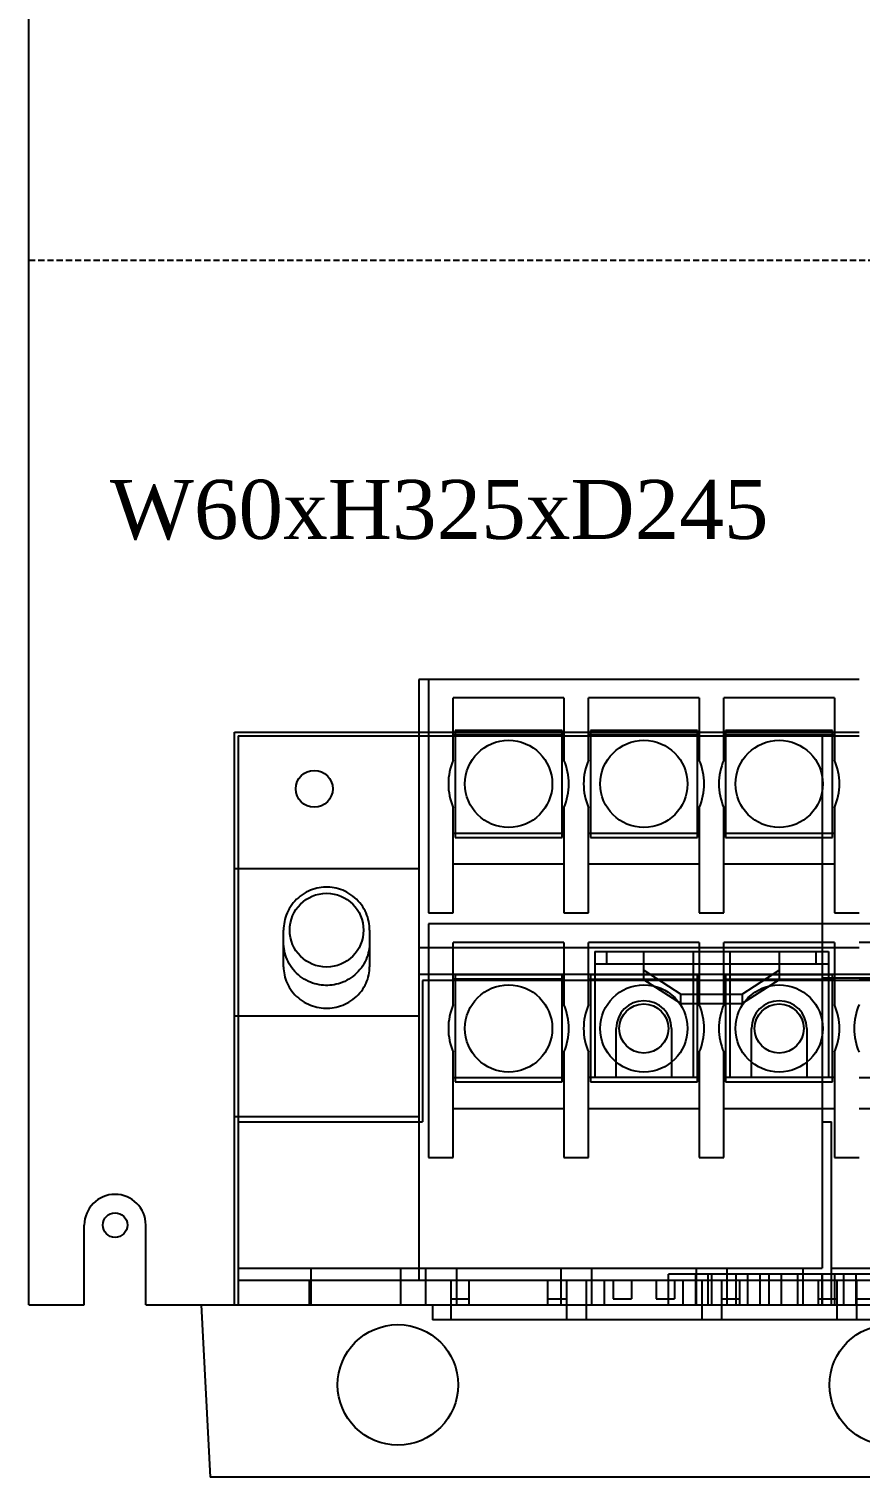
# Model space of a CAD drawing. Extents: x 0 to 140, y 0 to 184.
# Drawn here: x 0 to 67.6, y 0 to 117.8 of the extents above; entities that cross this region are included whole.
import ezdxf

# ---------------------------------------------------------------- set-up
doc = ezdxf.new("R2010")
doc.units = 0
doc.linetypes.add('DASHED', pattern=[0.75, 0.5, -0.25])
doc.layers.add('--8N-THT. FIXING HOLE', color=4, linetype='CONTINUOUS')
doc.layers.add('-15N-THT. THIẾT BỊ ĐÓNG MỞ', color=40, linetype='CONTINUOUS')
doc.styles.add('- 04.0', font='times.ttf', dxfattribs={"height": 4})

# ---------------------------------------------------------------- blocks, each defined once
blk = doc.blocks.new('06 - N - SC VSD ATV320U22~40N4C')
at = {"layer": '--8N-THT. FIXING HOLE'}
blk.add_circle((-63, -78.5), 1, dxfattribs=at)
at = {"layer": '-15N-THT. THIẾT BỊ ĐÓNG MỞ'}
for p, q in [((-70, -85), (-70, 85)), ((-38.3, -34.1), (-38.3, -83)), ((-38.3, -34.1), (-38.3, -34.1)), ((-2.5, -34.1), (-38.3, -34.1)), ((-37.5, -34.1), (-37.5, -34.1)), ((-37.5, -34.1), (-37.5, -53.1)), ((-2.5, -34.1), (-2.5, -34.1)), ((-35.5, -40.66), (-35.5, -35.6)), ((-26.5, -35.6), (-35.5, -35.6)), ((-35.5, -35.6), (-35.5, -35.6)), ((-26.5, -35.6), (-26.5, -40.66)), ((-26.5, -35.6), (-26.5, -35.6)), ((-24.5, -40.66), (-24.5, -35.6)), ((-15.5, -35.6), (-24.5, -35.6)), ((-24.5, -35.6), (-24.5, -35.6)), ((-15.5, -35.6), (-15.5, -40.66)), ((-15.5, -35.6), (-15.5, -35.6)), ((-13.5, -40.66), (-13.5, -35.6)), ((-4.5, -35.6), (-13.5, -35.6)), ((-13.5, -35.6), (-13.5, -35.6)), ((-4.5, -35.6), (-4.5, -40.66)), ((-4.5, -35.6), (-4.5, -35.6)), ((-53.3, -85), (-53.3, -38.4)), ((-53.3, -38.4), (-2.5, -38.4)), ((-53.3, -38.4), (-53.3, -38.4)), ((-53, -38.7), (-53, -85)), ((-53, -38.7), (-2.5, -38.7)), ((-53, -38.7), (-53, -38.7)), ((-38.3, -38.4), (-38.3, -38.4)), ((-26.5, -38.6), (-35.5, -38.6)), ((-35.5, -38.6), (-35.5, -38.6)), ((-35.35, -38.25), (-35.35, -46.95)), ((-35.35, -38.25), (-35.35, -38.25)), ((-26.65, -38.25), (-35.35, -38.25)), ((-26.65, -46.95), (-26.65, -38.25)), ((-26.65, -38.25), (-26.65, -38.25)), ((-26.5, -38.6), (-26.5, -38.6)), ((-15.5, -38.6), (-24.5, -38.6)), ((-24.5, -38.6), (-24.5, -38.6)), ((-24.35, -38.25), (-24.35, -46.95)), ((-24.35, -38.25), (-24.35, -38.25)), ((-15.65, -38.25), (-24.35, -38.25)), ((-15.65, -38.25), (-15.65, -38.25)), ((-15.65, -46.95), (-15.65, -38.25)), ((-15.5, -38.6), (-15.5, -38.6)), ((-4.5, -38.6), (-13.5, -38.6)), ((-13.5, -38.6), (-13.5, -38.6)), ((-13.35, -38.25), (-13.35, -46.95)), ((-4.65, -38.25), (-13.35, -38.25)), ((-13.35, -38.25), (-13.35, -38.25)), ((-5.5, -38.7), (-5.5, -82)), ((-5.5, -38.7), (-5.5, -38.7)), ((-4.65, -46.95), (-4.65, -38.25)), ((-4.65, -38.25), (-4.65, -38.25)), ((-4.5, -38.6), (-4.5, -38.6)), ((-2.5, -38.4), (-2.5, -38.4)), ((-2.5, -38.7), (-2.5, -38.7)), ((-35.5, -40.66), (-35.5, -40.66)), ((-26.5, -40.66), (-26.5, -40.66)), ((-24.5, -40.66), (-24.5, -40.66)), ((-15.5, -40.66), (-15.5, -40.66)), ((-13.5, -40.66), (-13.5, -40.66)), ((-4.5, -40.66), (-4.5, -40.66)), ((-48.3, -43), (-48.3, -43)), ((-45.3, -43), (-45.3, -43)), ((-34.55, -42.6), (-34.55, -42.6)), ((-27.45, -42.6), (-27.45, -42.6)), ((-23.55, -42.6), (-23.55, -42.6)), ((-16.45, -42.6), (-16.45, -42.6)), ((-12.55, -42.6), (-12.55, -42.6)), ((-5.45, -42.6), (-5.45, -42.6)), ((-35.5, -44.54), (-35.5, -44.54)), ((-35.5, -53.1), (-35.5, -44.54)), ((-26.5, -44.54), (-26.5, -44.54)), ((-26.5, -44.54), (-26.5, -53.1)), ((-24.5, -44.54), (-24.5, -44.54)), ((-24.5, -53.1), (-24.5, -44.54)), ((-15.5, -44.54), (-15.5, -44.54)), ((-15.5, -44.54), (-15.5, -53.1)), ((-13.5, -44.54), (-13.5, -44.54)), ((-13.5, -53.1), (-13.5, -44.54)), ((-4.5, -44.54), (-4.5, -44.54)), ((-4.5, -44.54), (-4.5, -53.1)), ((-35.5, -46.6), (-26.5, -46.6)), ((-35.5, -46.6), (-35.5, -46.6)), ((-35.35, -46.95), (-35.35, -46.95)), ((-35.35, -46.95), (-26.65, -46.95)), ((-26.65, -46.95), (-26.65, -46.95)), ((-26.5, -46.6), (-26.5, -46.6)), ((-24.5, -46.6), (-15.5, -46.6)), ((-24.5, -46.6), (-24.5, -46.6)), ((-24.35, -46.95), (-24.35, -46.95)), ((-24.35, -46.95), (-15.65, -46.95)), ((-15.65, -46.95), (-15.65, -46.95)), ((-15.5, -46.6), (-15.5, -46.6)), ((-13.5, -46.6), (-4.5, -46.6)), ((-13.5, -46.6), (-13.5, -46.6)), ((-13.35, -46.95), (-4.65, -46.95)), ((-13.35, -46.95), (-13.35, -46.95)), ((-4.65, -46.95), (-4.65, -46.95)), ((-4.5, -46.6), (-4.5, -46.6)), ((-35.5, -49.1), (-35.5, -49.1)), ((-35.5, -49.1), (-26.5, -49.1)), ((-26.5, -49.1), (-26.5, -49.1)), ((-24.5, -49.1), (-24.5, -49.1)), ((-24.5, -49.1), (-15.5, -49.1)), ((-15.5, -49.1), (-15.5, -49.1)), ((-13.5, -49.1), (-13.5, -49.1)), ((-13.5, -49.1), (-4.5, -49.1)), ((-4.5, -49.1), (-4.5, -49.1)), ((-38.3, -49.5), (-53.3, -49.5)), ((-47.94, -51.73), (-48.09, -51.86)), ((-47.78, -51.62), (-47.94, -51.73)), ((-47.62, -51.51), (-47.78, -51.62)), ((-47.45, -51.42), (-47.62, -51.51)), ((-47.28, -51.33), (-47.45, -51.42)), ((-47.11, -51.25), (-47.28, -51.33)), ((-46.94, -51.19), (-47.11, -51.25)), ((-46.76, -51.13), (-46.94, -51.19)), ((-46.59, -51.09), (-46.76, -51.13)), ((-46.41, -51.05), (-46.59, -51.09)), ((-46.24, -51.03), (-46.41, -51.05)), ((-46.06, -51.01), (-46.24, -51.03)), ((-45.89, -51), (-46.06, -51.01)), ((-45.71, -51), (-45.89, -51)), ((-45.54, -51.01), (-45.71, -51)), ((-45.36, -51.03), (-45.54, -51.01)), ((-45.19, -51.05), (-45.36, -51.03)), ((-45.01, -51.09), (-45.19, -51.05)), ((-44.84, -51.13), (-45.01, -51.09)), ((-44.66, -51.19), (-44.84, -51.13)), ((-44.49, -51.25), (-44.66, -51.19)), ((-44.32, -51.33), (-44.49, -51.25)), ((-44.15, -51.42), (-44.32, -51.33)), ((-43.98, -51.51), (-44.15, -51.42)), ((-43.82, -51.62), (-43.98, -51.51)), ((-43.66, -51.73), (-43.82, -51.62)), ((-43.51, -51.86), (-43.66, -51.73)), ((-48.93, -52.93), (-49.01, -53.1)), ((-48.84, -52.76), (-48.93, -52.93)), ((-48.74, -52.6), (-48.84, -52.76)), ((-48.63, -52.43), (-48.74, -52.6)), ((-48.51, -52.28), (-48.63, -52.43)), ((-48.38, -52.13), (-48.51, -52.28)), ((-48.24, -51.99), (-48.38, -52.13)), ((-48.09, -51.86), (-48.24, -51.99)), ((-43.36, -51.99), (-43.51, -51.86)), ((-43.22, -52.13), (-43.36, -51.99)), ((-43.09, -52.28), (-43.22, -52.13)), ((-42.97, -52.43), (-43.09, -52.28)), ((-42.86, -52.6), (-42.97, -52.43)), ((-42.76, -52.76), (-42.86, -52.6)), ((-42.67, -52.93), (-42.76, -52.76)), ((-42.59, -53.1), (-42.67, -52.93)), ((-49.28, -54.16), (-49.3, -54.33)), ((-49.26, -53.98), (-49.28, -54.16)), ((-49.23, -53.81), (-49.26, -53.98)), ((-49.19, -53.63), (-49.23, -53.81)), ((-49.14, -53.45), (-49.19, -53.63)), ((-49.08, -53.28), (-49.14, -53.45)), ((-49.01, -53.1), (-49.08, -53.28)), ((-42.52, -53.28), (-42.59, -53.1)), ((-42.46, -53.45), (-42.52, -53.28)), ((-42.41, -53.63), (-42.46, -53.45)), ((-42.37, -53.81), (-42.41, -53.63)), ((-42.34, -53.98), (-42.37, -53.81)), ((-42.32, -54.16), (-42.34, -53.98)), ((-42.3, -54.33), (-42.32, -54.16)), ((-37.5, -53.1), (-35.5, -53.1)), ((-37.5, -53.1), (-37.5, -53.1)), ((42.6, -54), (-37.5, -54)), ((-37.5, -54), (-37.5, -73)), ((-37.5, -54), (-37.5, -54)), ((-35.5, -53.1), (-35.5, -53.1)), ((-26.5, -53.1), (-24.5, -53.1)), ((-26.5, -53.1), (-26.5, -53.1)), ((-24.5, -53.1), (-24.5, -53.1)), ((-15.5, -53.1), (-13.5, -53.1)), ((-15.5, -53.1), (-15.5, -53.1)), ((-13.5, -53.1), (-13.5, -53.1)), ((-4.5, -53.1), (-2.5, -53.1)), ((-4.5, -53.1), (-4.5, -53.1)), ((-2.5, -53.1), (-2.5, -53.1)), ((-2.5, -54), (-2.5, -54)), ((-49.3, -54.33), (-49.3, -54.5)), ((-49.3, -57.48), (-49.3, -54.5)), ((-49.3, -54.5), (-49.3, -54.5)), ((-48.8, -54.5), (-48.8, -54.5)), ((-42.8, -54.5), (-42.8, -54.5)), ((-42.3, -54.5), (-42.3, -54.33)), ((-42.3, -54.5), (-42.3, -57.48)), ((-42.3, -54.5), (-42.3, -54.5)), ((-49.3, -55.65), (-49.3, -55.48)), ((-49.28, -55.82), (-49.3, -55.65)), ((-49.26, -56), (-49.28, -55.82)), ((-49.23, -56.18), (-49.26, -56)), ((-49.19, -56.35), (-49.23, -56.18)), ((-49.14, -56.53), (-49.19, -56.35)), ((-49.08, -56.71), (-49.14, -56.53)), ((-42.46, -56.53), (-42.52, -56.71)), ((-42.41, -56.35), (-42.46, -56.53)), ((-42.37, -56.18), (-42.41, -56.35)), ((-42.34, -56), (-42.37, -56.18)), ((-42.32, -55.82), (-42.34, -56)), ((-42.3, -55.65), (-42.32, -55.82)), ((-42.3, -55.48), (-42.3, -55.65)), ((-38.3, -55.95), (-38.3, -55.95)), ((-2.5, -55.95), (-38.3, -55.95)), ((-35.5, -55.5), (-35.5, -55.5)), ((-35.5, -60.56), (-35.5, -55.5)), ((-26.5, -55.5), (-35.5, -55.5)), ((-26.5, -55.5), (-26.5, -60.56)), ((-26.5, -55.5), (-26.5, -55.5)), ((-24.5, -60.56), (-24.5, -55.5)), ((-15.5, -55.5), (-24.5, -55.5)), ((-24.5, -55.5), (-24.5, -55.5)), ((-24, -56.25), (-24, -66.5)), ((-24, -56.25), (-24, -56.25)), ((-24, -56.25), (-5, -56.25)), ((-23, -57.25), (-23, -56.25)), ((-20, -56.25), (-20, -56.25)), ((-20, -58.54), (-20, -56.25)), ((-16, -56.25), (-16, -66.5)), ((-16, -56.25), (-16, -56.25)), ((-15.5, -55.5), (-15.5, -60.56)), ((-15.5, -55.5), (-15.5, -55.5)), ((-13.5, -60.56), (-13.5, -55.5)), ((-4.5, -55.5), (-13.5, -55.5)), ((-13.5, -55.5), (-13.5, -55.5)), ((-13, -56.25), (-13, -66.5)), ((-13, -56.25), (-13, -56.25)), ((-9, -56.25), (-9, -56.25)), ((-9, -56.25), (-9, -58.54)), ((-6, -57.25), (-6, -56.25)), ((-5, -56.25), (-5, -66.5)), ((-5, -56.25), (-5, -56.25)), ((-4.5, -55.5), (-4.5, -60.56)), ((-4.5, -55.5), (-4.5, -55.5)), ((6.5, -55.5), (-2.5, -55.5)), ((-2.5, -55.5), (-2.5, -55.5)), ((-2.5, -55.95), (-2.5, -55.95)), ((-49.3, -57.48), (-49.3, -57.64)), ((-49.3, -57.64), (-49.28, -57.81)), ((-49.01, -56.88), (-49.08, -56.71)), ((-48.93, -57.06), (-49.01, -56.88)), ((-48.84, -57.23), (-48.93, -57.06)), ((-48.74, -57.4), (-48.84, -57.23)), ((-48.63, -57.56), (-48.74, -57.4)), ((-48.51, -57.71), (-48.63, -57.56)), ((-48.38, -57.86), (-48.51, -57.71)), ((-43.09, -57.71), (-43.22, -57.86)), ((-42.97, -57.56), (-43.09, -57.71)), ((-42.86, -57.4), (-42.97, -57.56)), ((-42.76, -57.23), (-42.86, -57.4)), ((-42.67, -57.06), (-42.76, -57.23)), ((-42.59, -56.88), (-42.67, -57.06)), ((-42.52, -56.71), (-42.59, -56.88)), ((-42.32, -57.81), (-42.3, -57.64)), ((-42.3, -57.64), (-42.3, -57.48)), ((-24, -57.25), (-24, -57.25)), ((-24, -57.25), (-5, -57.25)), ((-20, -57.25), (-20, -57.25)), ((-16, -57.25), (-16, -57.25)), ((-13, -57.25), (-13, -57.25)), ((-9, -57.25), (-9, -57.25)), ((-5, -57.25), (-5, -57.25)), ((-49.28, -57.81), (-49.26, -57.98)), ((-49.26, -57.98), (-49.23, -58.15)), ((-49.23, -58.15), (-49.19, -58.32)), ((-49.19, -58.32), (-49.14, -58.49)), ((-49.14, -58.49), (-49.08, -58.66)), ((-49.08, -58.66), (-49.01, -58.82)), ((-49.01, -58.82), (-48.93, -58.99)), ((-48.24, -58), (-48.38, -57.86)), ((-48.09, -58.14), (-48.24, -58)), ((-47.94, -58.26), (-48.09, -58.14)), ((-47.78, -58.38), (-47.94, -58.26)), ((-47.62, -58.48), (-47.78, -58.38)), ((-47.45, -58.58), (-47.62, -58.48)), ((-47.28, -58.67), (-47.45, -58.58)), ((-47.11, -58.74), (-47.28, -58.67)), ((-46.94, -58.81), (-47.11, -58.74)), ((-46.76, -58.87), (-46.94, -58.81)), ((-46.59, -58.91), (-46.76, -58.87)), ((-46.41, -58.95), (-46.59, -58.91)), ((-45.01, -58.91), (-45.19, -58.95)), ((-44.84, -58.87), (-45.01, -58.91)), ((-44.66, -58.81), (-44.84, -58.87)), ((-44.49, -58.74), (-44.66, -58.81)), ((-44.32, -58.67), (-44.49, -58.74)), ((-44.15, -58.58), (-44.32, -58.67)), ((-43.98, -58.48), (-44.15, -58.58)), ((-43.82, -58.38), (-43.98, -58.48)), ((-43.66, -58.26), (-43.82, -58.38)), ((-43.51, -58.14), (-43.66, -58.26)), ((-43.36, -58), (-43.51, -58.14)), ((-43.22, -57.86), (-43.36, -58)), ((-42.67, -58.99), (-42.59, -58.82)), ((-42.59, -58.82), (-42.52, -58.66)), ((-42.52, -58.66), (-42.46, -58.49)), ((-42.46, -58.49), (-42.41, -58.32)), ((-42.41, -58.32), (-42.37, -58.15)), ((-42.37, -58.15), (-42.34, -57.98)), ((-42.34, -57.98), (-42.32, -57.81)), ((-38.3, -58.1), (-38.3, -58.1)), ((53.3, -58.1), (-38.3, -58.1)), ((53, -58.6), (-38, -58.6)), ((-38, -58.6), (-38, -70.1)), ((-38, -58.6), (-38, -58.6)), ((-35.5, -58.5), (-35.5, -58.5)), ((-26.5, -58.5), (-35.5, -58.5)), ((-35.35, -58.15), (-35.35, -66.85)), ((-35.35, -58.15), (-35.35, -58.15)), ((-26.65, -58.15), (-35.35, -58.15)), ((-26.65, -58.15), (-26.65, -58.15)), ((-26.65, -66.85), (-26.65, -58.15)), ((-26.5, -58.5), (-26.5, -58.5)), ((-24.5, -58.5), (-15.5, -58.5)), ((-24.5, -58.5), (-24.5, -58.5)), ((-24.35, -58.15), (-24.35, -58.15)), ((-15.65, -58.15), (-24.35, -58.15)), ((-24.35, -58.15), (-24.35, -66.85)), ((-20, -57.77), (-17, -59.7)), ((-17, -60.46), (-20, -58.54)), ((-15.65, -58.15), (-15.65, -58.15)), ((-15.65, -66.85), (-15.65, -58.15)), ((-15.5, -58.5), (-15.5, -58.5)), ((-13.5, -58.5), (-4.5, -58.5)), ((-13.5, -58.5), (-13.5, -58.5)), ((-4.65, -58.15), (-13.35, -58.15)), ((-13.35, -58.15), (-13.35, -66.85)), ((-13.35, -58.15), (-13.35, -58.15)), ((-12, -59.7), (-9, -57.77)), ((-9, -58.54), (-12, -60.46)), ((2.3, -58.4), (-5.5, -58.4)), ((-5.5, -58.4), (-5.5, -58.4)), ((-4.65, -66.85), (-4.65, -58.15)), ((-4.65, -58.15), (-4.65, -58.15)), ((-4.5, -58.5), (-4.5, -58.5)), ((-2.5, -58.1), (-2.5, -58.1)), ((6.5, -58.5), (-2.5, -58.5)), ((-2.5, -58.5), (-2.5, -58.5)), ((-48.93, -58.99), (-48.84, -59.15)), ((-48.84, -59.15), (-48.74, -59.31)), ((-48.74, -59.31), (-48.63, -59.47)), ((-48.63, -59.47), (-48.51, -59.61)), ((-48.51, -59.61), (-48.38, -59.76)), ((-48.38, -59.76), (-48.24, -59.89)), ((-48.24, -59.89), (-48.09, -60.02)), ((-48.09, -60.02), (-47.94, -60.14)), ((-46.24, -58.97), (-46.41, -58.95)), ((-46.06, -58.99), (-46.24, -58.97)), ((-45.89, -59), (-46.06, -58.99)), ((-45.71, -59), (-45.89, -59)), ((-45.54, -58.99), (-45.71, -59)), ((-45.36, -58.97), (-45.54, -58.99)), ((-45.19, -58.95), (-45.36, -58.97)), ((-43.66, -60.14), (-43.51, -60.02)), ((-43.51, -60.02), (-43.36, -59.89)), ((-43.36, -59.89), (-43.22, -59.76)), ((-43.22, -59.76), (-43.09, -59.61)), ((-43.09, -59.61), (-42.97, -59.47)), ((-42.97, -59.47), (-42.86, -59.31)), ((-42.86, -59.31), (-42.76, -59.15)), ((-42.76, -59.15), (-42.67, -58.99)), ((-17, -60.46), (-17, -59.7)), ((-17, -59.7), (-12, -59.7)), ((-12, -59.7), (-12, -60.46)), ((-47.94, -60.14), (-47.78, -60.25)), ((-47.78, -60.25), (-47.62, -60.35)), ((-47.62, -60.35), (-47.45, -60.44)), ((-47.45, -60.44), (-47.28, -60.53)), ((-47.28, -60.53), (-47.11, -60.6)), ((-47.11, -60.6), (-46.94, -60.66)), ((-46.94, -60.66), (-46.76, -60.72)), ((-46.76, -60.72), (-46.59, -60.76)), ((-46.59, -60.76), (-46.41, -60.8)), ((-46.41, -60.8), (-46.24, -60.82)), ((-46.24, -60.82), (-46.06, -60.84)), ((-46.06, -60.84), (-45.89, -60.85)), ((-45.89, -60.85), (-45.71, -60.85)), ((-45.71, -60.85), (-45.54, -60.84)), ((-45.54, -60.84), (-45.36, -60.82)), ((-45.36, -60.82), (-45.19, -60.8)), ((-45.19, -60.8), (-45.01, -60.76)), ((-45.01, -60.76), (-44.84, -60.72)), ((-44.84, -60.72), (-44.66, -60.66)), ((-44.66, -60.66), (-44.49, -60.6)), ((-44.49, -60.6), (-44.32, -60.53)), ((-44.32, -60.53), (-44.15, -60.44)), ((-44.15, -60.44), (-43.98, -60.35)), ((-43.98, -60.35), (-43.82, -60.25)), ((-43.82, -60.25), (-43.66, -60.14)), ((-35.5, -60.56), (-35.5, -60.56)), ((-26.5, -60.56), (-26.5, -60.56)), ((-24.5, -60.56), (-24.5, -60.56)), ((-17, -60.46), (-12, -60.46)), ((-15.5, -60.56), (-15.5, -60.56)), ((-13.5, -60.56), (-13.5, -60.56)), ((-4.5, -60.56), (-4.5, -60.56)), ((-2.5, -60.56), (-2.5, -60.56)), ((-38.3, -61.5), (-53.3, -61.5)), ((-34.55, -62.5), (-34.55, -62.5)), ((-27.45, -62.5), (-27.45, -62.5)), ((-23.55, -62.5), (-23.55, -62.5)), ((-22.25, -66.5), (-22.25, -62.5)), ((-22.25, -62.5), (-22.25, -62.5)), ((-22, -62.5), (-22, -62.5)), ((-18, -62.5), (-18, -62.5)), ((-17.75, -62.5), (-17.75, -66.5)), ((-17.75, -62.5), (-17.75, -62.5)), ((-16.45, -62.5), (-16.45, -62.5)), ((-12.55, -62.5), (-12.55, -62.5)), ((-11.25, -66.5), (-11.25, -62.5)), ((-11.25, -62.5), (-11.25, -62.5)), ((-11, -62.5), (-11, -62.5)), ((-7, -62.5), (-7, -62.5)), ((-6.75, -62.5), (-6.75, -66.5)), ((-6.75, -62.5), (-6.75, -62.5)), ((-5.45, -62.5), (-5.45, -62.5)), ((-35.5, -64.44), (-35.5, -64.44)), ((-35.5, -73), (-35.5, -64.44)), ((-26.5, -64.44), (-26.5, -64.44)), ((-26.5, -64.44), (-26.5, -73)), ((-24.5, -64.44), (-24.5, -64.44)), ((-24.5, -73), (-24.5, -64.44)), ((-15.5, -64.44), (-15.5, -64.44)), ((-15.5, -64.44), (-15.5, -73)), ((-13.5, -64.44), (-13.5, -64.44)), ((-13.5, -73), (-13.5, -64.44)), ((-4.5, -64.44), (-4.5, -64.44)), ((-4.5, -64.44), (-4.5, -73)), ((-2.5, -64.44), (-2.5, -64.44)), ((-35.5, -66.5), (-35.5, -66.5)), ((-35.5, -66.5), (-26.5, -66.5)), ((-35.35, -66.85), (-35.35, -66.85)), ((-35.35, -66.85), (-26.65, -66.85)), ((-26.65, -66.85), (-26.65, -66.85)), ((-26.5, -66.5), (-26.5, -66.5)), ((-15.5, -66.5), (-24.5, -66.5)), ((-24.5, -66.5), (-24.5, -66.5)), ((-24.35, -66.85), (-15.65, -66.85)), ((-24.35, -66.85), (-24.35, -66.85)), ((-24, -66.5), (-24, -66.5)), ((-22.25, -66.5), (-22.25, -66.5)), ((-17.75, -66.5), (-17.75, -66.5)), ((-16, -66.5), (-16, -66.5)), ((-15.65, -66.85), (-15.65, -66.85)), ((-15.5, -66.5), (-15.5, -66.5)), ((-4.5, -66.5), (-13.5, -66.5)), ((-13.5, -66.5), (-13.5, -66.5)), ((-13.35, -66.85), (-4.65, -66.85)), ((-13.35, -66.85), (-13.35, -66.85)), ((-13, -66.5), (-13, -66.5)), ((-11.25, -66.5), (-11.25, -66.5)), ((-6.75, -66.5), (-6.75, -66.5)), ((-5, -66.5), (-5, -66.5)), ((-4.65, -66.85), (-4.65, -66.85)), ((-4.5, -66.5), (-4.5, -66.5)), ((-2.5, -66.5), (6.5, -66.5)), ((-2.5, -66.5), (-2.5, -66.5)), ((-35.5, -69), (-35.5, -69)), ((-35.5, -69), (-26.5, -69)), ((-26.5, -69), (-26.5, -69)), ((-24.5, -69), (-24.5, -69)), ((-24.5, -69), (-15.5, -69)), ((-15.5, -69), (-15.5, -69)), ((-13.5, -69), (-13.5, -69)), ((-13.5, -69), (-4.5, -69)), ((-4.5, -69), (-4.5, -69)), ((-2.5, -69), (-2.5, -69)), ((-2.5, -69), (6.5, -69)), ((-53.3, -69.7), (-53.3, -69.7)), ((-38.3, -69.7), (-53.3, -69.7)), ((-53, -70.1), (-38, -70.1)), ((-53, -70.1), (-53, -70.1)), ((-38.3, -69.7), (-38.3, -69.7)), ((-38, -70.1), (-38, -70.1)), ((-5.5, -70.1), (-4.75, -70.1)), ((-4.75, -85), (-4.75, -70.1)), ((-37.5, -73), (-35.5, -73)), ((-37.5, -73), (-37.5, -73)), ((-35.5, -73), (-35.5, -73)), ((-26.5, -73), (-24.5, -73)), ((-26.5, -73), (-26.5, -73)), ((-24.5, -73), (-24.5, -73)), ((-15.5, -73), (-13.5, -73)), ((-15.5, -73), (-15.5, -73)), ((-13.5, -73), (-13.5, -73)), ((-4.5, -73), (-2.5, -73)), ((-4.5, -73), (-4.5, -73)), ((-2.5, -73), (-2.5, -73)), ((-65.5, -78.5), (-65.5, -78.5)), ((-65.5, -85), (-65.5, -78.5)), ((-60.5, -78.5), (-60.5, -78.5)), ((-60.5, -85), (-60.5, -78.5)), ((-53, -82), (-53, -82)), ((-53, -82), (-5.5, -82)), ((-47.05, -82), (-47.05, -82)), ((-47.05, -85), (-47.05, -82)), ((-39.75, -82), (-39.75, -82)), ((-39.75, -85), (-39.75, -82)), ((-37.75, -82), (-37.75, -82)), ((-37.75, -82), (-37.75, -85)), ((-35.25, -82), (-35.25, -82)), ((-35.25, -82), (-35.25, -85)), ((-26.75, -82), (-26.75, -82)), ((-26.75, -82), (-26.75, -85)), ((-24.25, -82), (-24.25, -82)), ((-24.25, -82), (-24.25, -85)), ((-15.75, -82), (-15.75, -82)), ((-15.75, -82), (-15.75, -85)), ((-13.25, -82), (-13.25, -82)), ((-13.25, -82), (-13.25, -85)), ((-7.05, -82), (-7.05, -82)), ((-7.05, -85), (-7.05, -82)), ((-5.5, -82), (-5.5, -82)), ((-4.75, -82), (-4.75, -82)), ((-4.75, -82), (53, -82)), ((-53, -83), (-53, -83)), ((53, -83), (-53, -83)), ((-47.2, -85), (-47.2, -83)), ((-47.2, -83), (-47.2, -83)), ((-38.3, -83), (-38.3, -83)), ((-37.75, -83), (-37.75, -83)), ((-35.7, -83), (-35.7, -83)), ((-35.7, -83), (-35.7, -86.2)), ((-35.25, -83), (-35.25, -83)), ((-34.2, -83), (-34.2, -83)), ((-34.2, -85), (-34.2, -83)), ((-27.8, -83), (-27.8, -83)), ((-27.8, -85), (-27.8, -83)), ((-26.75, -83), (-26.75, -83)), ((-26.3, -83), (-26.3, -83)), ((-26.3, -83), (-26.3, -86.2)), ((-24.7, -83), (-24.7, -83)), ((-24.7, -83), (-24.7, -86.2)), ((-24.25, -83), (-24.25, -83)), ((-23.2, -83), (-23.2, -83)), ((-23.2, -85), (-23.2, -83)), ((-22.5, -83), (-22.5, -84.5)), ((-22.5, -83), (-22.5, -83)), ((-21, -83), (-21, -83)), ((-21, -83), (-21, -84.5)), ((-19, -83), (-19, -83)), ((-19, -83), (-19, -84.5)), ((40, -82.5), (-18, -82.5)), ((-18, -82.5), (-18, -82.5)), ((-18, -85), (-18, -82.5)), ((-17.5, -83), (-17.5, -83)), ((-17.5, -83), (-17.5, -84.5)), ((-16.8, -83), (-16.8, -83)), ((-16.8, -85), (-16.8, -83)), ((-15.81, -82.5), (-15.81, -85)), ((-15.75, -83), (-15.75, -83)), ((-15.3, -83), (-15.3, -83)), ((-15.3, -83), (-15.3, -86.2)), ((-14.81, -82.5), (-14.81, -85)), ((-14.5, -82.5), (-14.5, -85)), ((-13.7, -83), (-13.7, -83)), ((-13.7, -83), (-13.7, -86.2)), ((-13.25, -83), (-13.25, -83)), ((-12.5, -85), (-12.5, -82.5)), ((-12.2, -83), (-12.2, -83)), ((-12.2, -85), (-12.2, -83)), ((-11.57, -82.5), (-11.57, -85)), ((-10.57, -82.5), (-10.57, -85)), ((-9.83, -82.5), (-9.83, -85)), ((-8.83, -82.5), (-8.83, -85)), ((-7.5, -82.5), (-7.5, -85)), ((-5.8, -83), (-5.8, -83)), ((-5.8, -85), (-5.8, -83)), ((-5.5, -85), (-5.5, -82.5)), ((-5.5, -82.5), (-5.5, -85)), ((-4.75, -83), (-4.75, -83)), ((-4.5, -82.5), (-4.5, -85)), ((-4.3, -83), (-4.3, -83)), ((-4.3, -83), (-4.3, -86.2)), ((-3.76, -82.5), (-3.76, -85)), ((-2.76, -82.5), (-2.76, -85)), ((-2.7, -83), (-2.7, -83)), ((-2.7, -83), (-2.7, -86.2)), ((-35.7, -84.5), (-35.7, -84.5)), ((-35.7, -84.5), (-34.2, -84.5)), ((-34.2, -84.5), (-34.2, -84.5)), ((-27.8, -84.5), (-26.3, -84.5)), ((-27.8, -84.5), (-27.8, -84.5)), ((-26.3, -84.5), (-26.3, -84.5)), ((-22.5, -84.5), (-22.5, -84.5)), ((-22.5, -84.5), (-21, -84.5)), ((-21, -84.5), (-21, -84.5)), ((-19, -84.5), (-17.5, -84.5)), ((-19, -84.5), (-19, -84.5)), ((-17.5, -84.5), (-17.5, -84.5)), ((-13.7, -84.5), (-13.7, -84.5)), ((-13.7, -84.5), (-12.2, -84.5)), ((-12.2, -84.5), (-12.2, -84.5)), ((-5.8, -84.5), (-5.8, -84.5)), ((-5.8, -84.5), (-4.3, -84.5)), ((-4.3, -84.5), (-4.3, -84.5)), ((-2.7, -84.5), (-2.7, -84.5)), ((-2.7, -84.5), (-1.2, -84.5)), ((-70, -85), (-70, -85)), ((-70, -85), (-65.5, -85)), ((-65.5, -85), (-65.5, -85)), ((-60.5, -85), (60.5, -85)), ((-60.5, -85), (-60.5, -85)), ((-56, -85), (-55.27, -99)), ((-53.3, -85), (-53.3, -85)), ((-53, -85), (-53, -85)), ((-47.2, -85), (-47.2, -85)), ((-47.05, -85), (-47.05, -85)), ((-39.75, -85), (-39.75, -85)), ((-37.75, -85), (-37.75, -85)), ((-37.2, -85), (-37.2, -85)), ((-37.2, -85), (-37.2, -86.2)), ((-35.25, -85), (-35.25, -85)), ((-34.2, -85), (-34.2, -85)), ((-27.8, -85), (-27.8, -85)), ((-26.75, -85), (-26.75, -85)), ((-24.25, -85), (-24.25, -85)), ((-23.2, -85), (-23.2, -85)), ((-18, -85), (-18, -85)), ((-16.8, -85), (-16.8, -85)), ((-15.75, -85), (-15.75, -85)), ((-13.7, -85), (-13.7, -85)), ((-13.25, -85), (-13.25, -85)), ((-12.2, -85), (-12.2, -85)), ((-7.05, -85), (-7.05, -85)), ((-5.8, -85), (-5.8, -85)), ((-4.75, -85), (-4.75, -85)), ((-4.3, -85), (-4.3, -85)), ((-2.7, -85), (-2.7, -85)), ((-2.5, -85), (-2.5, -85)), ((41.2, -86.2), (-37.2, -86.2)), ((-37.2, -86.2), (-37.2, -86.2)), ((-35.7, -86.2), (-35.7, -86.2)), ((-26.3, -86.2), (-26.3, -86.2)), ((-24.7, -86.2), (-24.7, -86.2)), ((-15.3, -86.2), (-15.3, -86.2)), ((-13.7, -86.2), (-13.7, -86.2)), ((-4.3, -86.2), (-4.3, -86.2)), ((-2.7, -86.2), (-2.7, -86.2)), ((-44.9, -91.5), (-44.9, -91.5)), ((-35.1, -91.5), (-35.1, -91.5)), ((-4.9, -91.5), (-4.9, -91.5)), ((-55.27, -99), (-55.27, -99)), ((55.27, -99), (-55.27, -99))]:
    blk.add_line(p, q, dxfattribs=at)
at = {"layer": '-15N-THT. THIẾT BỊ ĐÓNG MỞ', "color": 6, "linetype": 'DASHED'}
blk.add_line((-70, 0), (70, 0), dxfattribs=at)
at = {"layer": '-15N-THT. THIẾT BỊ ĐÓNG MỞ'}
for centre, radius in [((-31, -42.6), 3.55), ((-20, -42.6), 3.55), ((-9, -42.6), 3.55), ((-46.8, -43), 1.5), ((-45.8, -54.5), 3), ((-31, -62.5), 3.55), ((-20, -62.5), 3.55), ((-9, -62.5), 3.55), ((-20, -62.5), 2), ((-9, -62.5), 2), ((-40, -91.5), 4.9), ((0, -91.5), 4.9)]:
    blk.add_circle(centre, radius, dxfattribs=at)
for centre, radius, start, end in [((-31, -42.6), 4.9, 156.6885, 203.3114), ((-31, -42.6), 4.9, 336.6886, 23.3114), ((-20, -42.6), 4.9, 156.6885, 203.3114), ((-20, -42.6), 4.9, 336.6886, 23.3114), ((-9, -42.6), 4.9, 156.6885, 203.3114), ((-9, -42.6), 4.9, 336.6886, 23.3114), ((-31, -62.5), 4.9, 156.6885, 203.3114), ((-31, -62.5), 4.9, 336.6886, 23.3114), ((-20, -62.5), 4.9, 156.6885, 203.3114), ((-20, -62.5), 2.25, 0, 180), ((-20, -62.5), 4.9, 336.6886, 23.3114), ((-9, -62.5), 4.9, 156.6885, 203.3114), ((-9, -62.5), 2.25, 0, 180), ((-9, -62.5), 4.9, 336.6886, 23.3114), ((2, -62.5), 4.9, 156.6885, 203.3114), ((-63, -78.5), 2.5, 0, 180)]:
    blk.add_arc(centre, radius, start, end, dxfattribs=at)
at = {"layer": '-15N-THT. THIẾT BỊ ĐÓNG MỞ', "color": 3, "insert": (-36.65, -20.32), "char_height": 4.8, "width": 28.4919, "attachment_point": 5, "style": '- 04.0'}
blk.add_mtext('W60xH325xD245', dxfattribs=at)

msp = doc.modelspace()

# ---------------------------------------------------------------- block references
msp.add_blockref('06 - N - SC VSD ATV320U22~40N4C', (70, 99))

doc.saveas('drawing.dxf')
